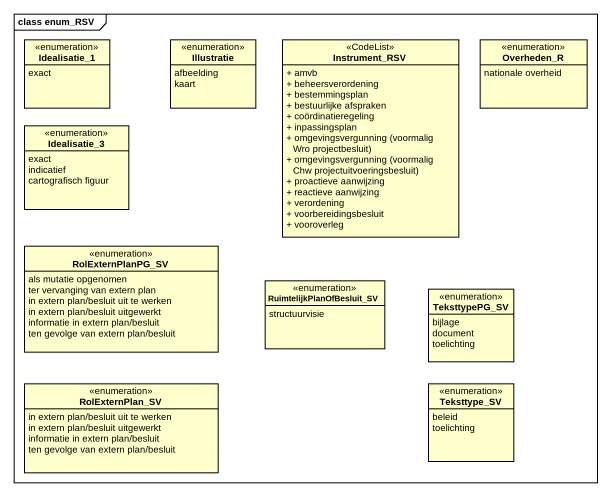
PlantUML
@startuml
mainframe class enum_RSV
hide circle
hide empty members
skinparam classAttributeIconSize 0
enum Idealisatie_1 {
  exact
}
enum Illustratie {
  afbeelding
  kaart
}
class Instrument_RSV <<CodeList>> {
  + amvb
  + beheersverordening
  + bestemmingsplan
  + bestuurlijke afspraken
  + coördinatieregeling
  + inpassingsplan
  {field} + omgevingsvergunning (voormalig Wro projectbesluit)
  {field} + omgevingsvergunning (voormalig Chw projectuitvoeringsbesluit)
  + proactieve aanwijzing
  + reactieve aanwijzing
  + verordening
  + voorbereidingsbesluit
  + vooroverleg
}
enum Overheden_R {
  nationale overheid
}
enum Idealisatie_3 {
  exact
  indicatief
  cartografisch figuur
}
enum RolExternPlanPG_SV {
  als mutatie opgenomen
  ter vervanging van extern plan
  in extern plan/besluit uit te werken
  in extern plan/besluit uitgewerkt
  informatie in extern plan/besluit
  ten gevolge van extern plan/besluit
}
enum RuimtelijkPlanOfBesluit_SV {
  structuurvisie
}
enum TeksttypePG_SV {
  bijlage
  document
  toelichting
}
enum RolExternPlan_SV {
  in extern plan/besluit uit te werken
  in extern plan/besluit uitgewerkt
  informatie in extern plan/besluit
  ten gevolge van extern plan/besluit
}
enum Teksttype_SV {
  beleid
  toelichting
}
@enduml
